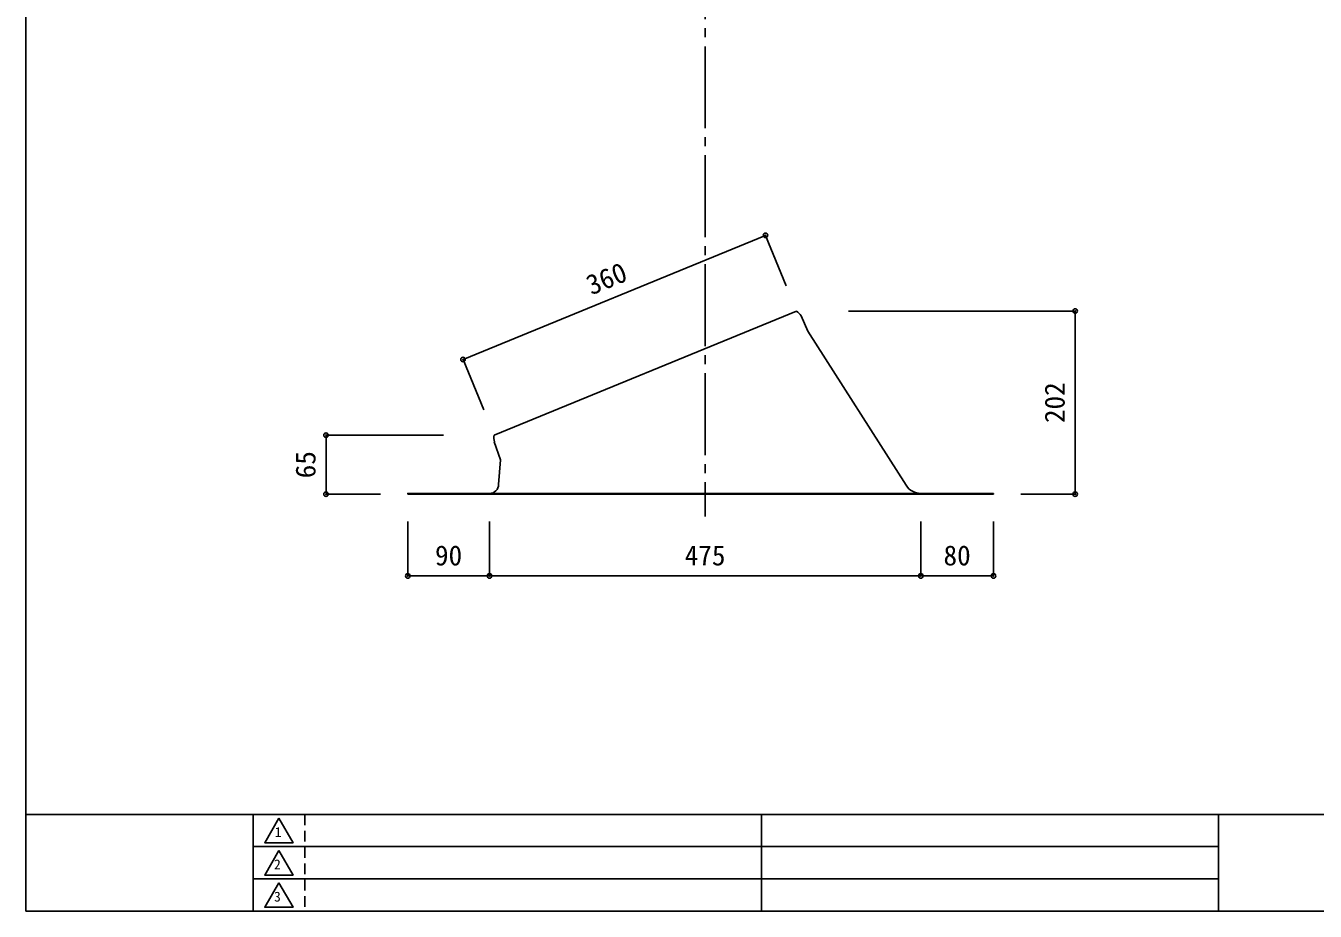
# Model space of a CAD drawing. Units: millimetres at full size, sheet at 1:10, with parts at other scales. Extents: x -1447 to 1393, y -1005 to 983.
# Drawn here: x -1447 to -27, y -1005 to -30 of the extents above; entities that cross this region are included whole.
import ezdxf
from ezdxf.enums import TextEntityAlignment as Align

# ---------------------------------------------------------------- set-up
doc = ezdxf.new("R2010")
doc.units = ezdxf.units.MM
doc.header["$LTSCALE"] = 10
doc.header["$PDMODE"] = 32
doc.header["$PDSIZE"] = 5
doc.linetypes.add('CHAIN2', pattern=[12, 9, -1, 1, -1])
doc.linetypes.add('DASHED1', pattern=[1.8, 1.2, -0.6])
for name, color, linetype in [('0-0_Defpoints', 7, 'Continuous'), ('1-0', 7, 'Continuous'), ('1-1', 7, 'CHAIN2'), ('1-8', 7, 'Continuous')]:
    doc.layers.add(name, color=color, linetype=linetype)
doc.styles.add('ＭＳ ゴシック', font='')
doc.styles.get('ＭＳ ゴシック').set_extended_font_data('MS Gothic')

msp = doc.modelspace()

# ---------------------------------------------------------------- linework, layer by layer
at = {"layer": '0-0_Defpoints'}
for p, q in [((-1446.63, -898.15), (1393.37, -898.15)), ((-1196.24, -898.15), (-1196.24, -1004.65)), ((-636.3, -898.15), (-636.3, -1004.8)), ((-133.16, -898.15), (-133.16, -1004.65)), ((-1196.24, -933.65), (-133.16, -933.65)), ((-1196.24, -969.15), (-133.16, -969.15))]:
    msp.add_line(p, q, dxfattribs=at)
at = {"layer": '0-0_Defpoints', "linetype": 'DASHED1'}
msp.add_line((-1139.44, -898.15), (-1139.44, -1004.65), dxfattribs=at)
at = {"layer": '0-0_Defpoints'}
for points in [[(-1446.63, -1004.65), (1393.37, -1004.65), (1393.37, 983.35), (-1446.63, 983.35)], [(-1167.84, -902.41), (-1183.48, -929.49), (-1152.2, -929.49)], [(-1167.84, -937.91), (-1183.48, -964.99), (-1152.2, -964.99)], [(-1167.84, -973.41), (-1183.48, -1000.49), (-1152.2, -1000.49)]]:
    msp.add_lwpolyline(points, close=True, dxfattribs=at)
at = {"layer": '1-0'}
for p, q in [((-930.91, -480.66), (-597.87, -343.97)), ((-585.5, -366.34), (-592.89, -349.33)), ((-585.5, -366.34), (-477.18, -535.81)), ((-923.84, -507.79), (-930.64, -487.97)), ((-923.84, -507.79), (-925.97, -534.85)), ((-380.97, -545.66), (-1025.97, -545.66)), ((-380.97, -544.85), (-380.97, -545.66))]:
    msp.add_line(p, q, dxfattribs=at)
msp.add_lwpolyline([(-380.97, -544.85), (-1025.97, -544.85), (-1025.97, -545.66)], dxfattribs=at)
for centre, radius, start, end in [((-613.81, -363.75), 25.4, 34.59531, 51.14482), ((-905.65, -483.38), 25.4, 173.83969, 190.40469), ((-935.97, -534.85), 10, 270, 360), ((-460.97, -525.79), 19.05, 211.7, 270)]:
    msp.add_arc(centre, radius, start, end, dxfattribs=at)
at = {"layer": '1-1'}
msp.add_line((-698.47, 667.44), (-698.47, -570.28), dxfattribs=at)
at = {"layer": '1-8'}
for p, q in [((-965.08, -397.4), (-632.04, -260.71)), ((-632.04, -260.71), (-609.26, -316.22)), ((-290.97, -343.97), (-540.44, -343.97)), ((-290.97, -545.66), (-290.97, -343.97)), ((-965.08, -397.4), (-942.3, -452.91)), ((-1115.97, -545.66), (-1115.97, -480.66)), ((-1115.97, -480.66), (-986.61, -480.66)), ((-1115.97, -545.66), (-1055.97, -545.66)), ((-290.97, -545.66), (-350.97, -545.66)), ((-1025.97, -635.66), (-1025.97, -575.66)), ((-935.97, -635.66), (-935.97, -575.66)), ((-460.97, -635.66), (-460.97, -575.66)), ((-380.97, -635.66), (-380.97, -575.66)), ((-1025.97, -635.66), (-935.97, -635.66)), ((-935.97, -635.66), (-460.97, -635.66)), ((-460.97, -635.66), (-380.97, -635.66))]:
    msp.add_line(p, q, dxfattribs=at)
for p in [(-632.04, -260.71), (-290.97, -343.97), (-965.08, -397.4), (-1115.97, -480.66), (-1115.97, -545.66), (-290.97, -545.66), (-1025.97, -635.66), (-935.97, -635.66), (-460.97, -635.66), (-380.97, -635.66)]:
    msp.add_point(p, dxfattribs=at)

# ---------------------------------------------------------------- texts
at = {"layer": '0-0_Defpoints', "style": 'ＭＳ ゴシック'}
for s, p in [('1', (-1172.37, -926.5)), ('2', (-1173.26, -962)), ('3', (-1173.26, -997.5))]:
    msp.add_text(s, height=10.93, dxfattribs=at).set_placement(p, align=Align.BOTTOM_LEFT)
at = {"layer": '1-8', "style": 'ＭＳ ゴシック'}
for s, rotation, p in [('360', 22.315, (-821.27, -332.97)), ('202', 90, (-295.97, -467.31)), ('65', 90, (-1120.97, -528.16))]:
    msp.add_text(s, height=21.99, rotation=rotation, dxfattribs=at).set_placement(p, align=Align.BOTTOM_LEFT)
for s, p in [('90', (-995.97, -630.66)), ('475', (-720.97, -630.66)), ('80', (-435.97, -630.66))]:
    msp.add_text(s, height=21.99, dxfattribs=at).set_placement(p, align=Align.BOTTOM_LEFT)

doc.saveas('drawing.dxf')
